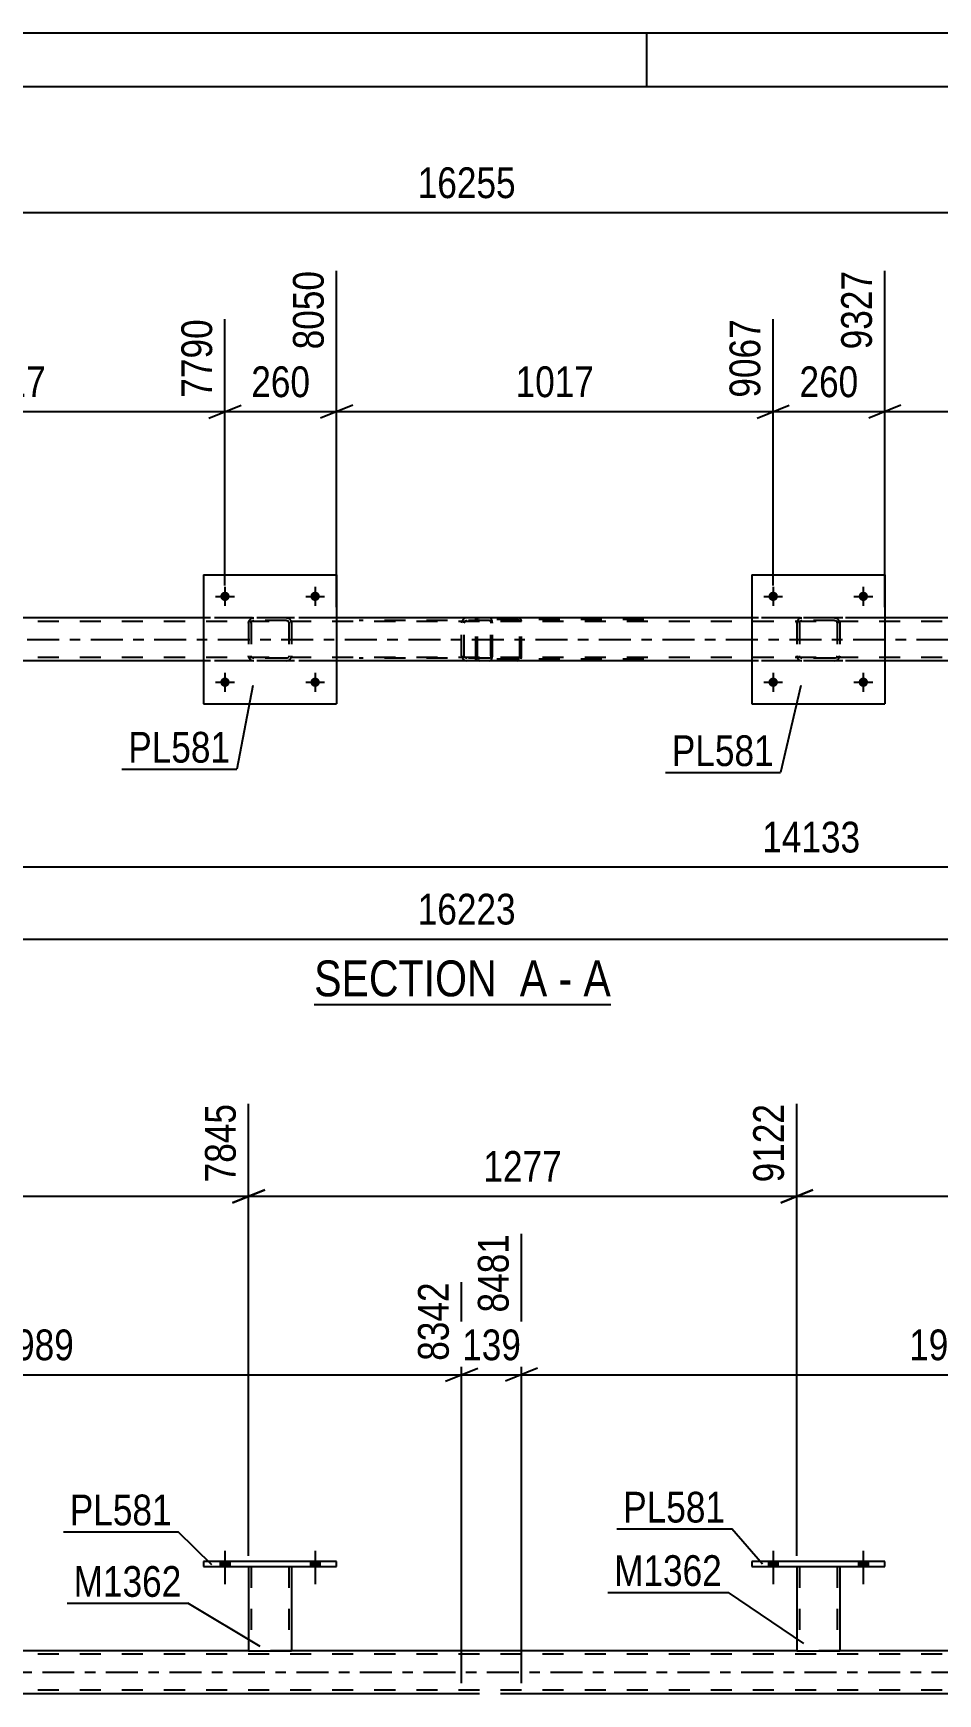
# Model space of a CAD drawing. Header units: millimetres. Extents: x 0 to 841, y 0 to 594.
# Drawn here: x 363.8 to 448.1, y 439.3 to 594 of the extents above; entities that cross this region are included whole.
import ezdxf

# ---------------------------------------------------------------- set-up
doc = ezdxf.new("R2010")
doc.units = ezdxf.units.MM
doc.linetypes.add('DXK_LINE_DOT2', pattern=[3.9198, 1.9599, -1.9599])
doc.linetypes.add('DXK_LINE_DOT3', pattern=[5.9187, 2.979, -0.9799, 0.9799, -0.9799])
doc.styles.add('Arial Narrow', font='ARIALN.TTF', dxfattribs={"height": 0.2})

# ---------------------------------------------------------------- blocks, each defined once
blk = doc.blocks.new('Unknown-815137511-1135 - 13993')
at = {"color": 5, "linetype": 'Continuous'}
for p, q in [((841, 594), (0, 594)), ((421, 589), (421, 594)), ((836, 589), (5, 589))]:
    blk.add_line(p, q, dxfattribs=at)
blk = doc.blocks.new('Unknown-815137511-11 - 2456')
at = {"color": 6, "linetype": 'Continuous'}
blk.add_line((390, 503.53), (417.65, 503.53), dxfattribs=at)
at = {"color": 0, "linetype": 'Continuous'}
for points in [[(408.11, 504.28), (408.11, 507.78), (390, 507.78), (390, 504.28)], [(411.72, 504.28), (411.72, 507.78), (409.16, 507.78), (409.16, 504.28)], [(414.04, 504.28), (414.04, 507.78), (412.77, 507.78), (412.77, 504.28)], [(417.65, 504.28), (417.65, 507.78), (415.09, 507.78), (415.09, 504.28)]]:
    blk.add_wipeout(points, dxfattribs=at)
at = {"color": 7, "linetype": 'Continuous', "style": 'Arial Narrow'}
for s, p in [('SECTION ', (390, 504.28)), ('A', (409.16, 504.28)), ('A', (415.09, 504.28)), ('-', (412.77, 504.28))]:
    blk.add_text(s, height=3.34, dxfattribs=at).set_placement(p)
blk = doc.blocks.new('Part-815137511-2526 - 2456')
at = {"color": 2, "linetype": 'Continuous'}
for p, q in [((379.69, 543.53), (379.69, 531.53)), ((379.69, 543.53), (392.09, 543.53)), ((392.09, 543.53), (392.09, 531.53)), ((379.69, 531.53), (392.09, 531.53))]:
    blk.add_line(p, q, dxfattribs=at)
blk = doc.blocks.new('Part-815137511-2527 - 2456')
at = {"color": 7, "linetype": 'DXK_LINE_DOT2'}
for p, q in [((383.89, 539.05), (383.92, 539.24)), ((383.92, 539.24), (383.89, 539.05)), ((383.89, 539.05), (383.89, 536.01)), ((384.13, 539.05), (384.14, 539.15)), ((384.13, 539.05), (384.13, 536.01)), ((384.14, 539.15), (384.2, 539.22)), ((384.18, 539.5), (384.37, 539.53)), ((384.37, 539.53), (384.18, 539.5)), ((384.2, 539.22), (384.27, 539.28)), ((384.27, 539.28), (384.37, 539.29)), ((387.41, 539.53), (384.37, 539.53)), ((387.41, 539.29), (384.37, 539.29)), ((387.41, 539.53), (387.59, 539.5)), ((387.59, 539.5), (387.41, 539.53)), ((387.41, 539.29), (387.5, 539.28)), ((387.5, 539.28), (387.58, 539.22)), ((387.58, 539.22), (387.63, 539.15)), ((387.63, 539.15), (387.65, 539.05)), ((387.65, 539.05), (387.65, 536.01)), ((387.85, 539.24), (387.89, 539.05)), ((387.89, 539.05), (387.85, 539.24)), ((387.89, 539.05), (387.89, 536.01)), ((383.92, 535.83), (383.89, 536.01)), ((383.89, 536.01), (383.92, 535.83)), ((384.14, 535.92), (384.13, 536.01)), ((384.2, 535.84), (384.14, 535.92)), ((384.37, 535.53), (384.18, 535.57)), ((384.18, 535.57), (384.37, 535.53)), ((384.27, 535.79), (384.2, 535.84)), ((384.37, 535.77), (384.27, 535.79)), ((387.41, 535.77), (384.37, 535.77)), ((387.41, 535.53), (384.37, 535.53)), ((387.5, 535.79), (387.41, 535.77)), ((387.59, 535.57), (387.41, 535.53)), ((387.41, 535.53), (387.59, 535.57)), ((387.58, 535.84), (387.5, 535.79)), ((387.63, 535.92), (387.58, 535.84)), ((387.65, 536.01), (387.63, 535.92)), ((387.89, 536.01), (387.85, 535.83)), ((387.85, 535.83), (387.89, 536.01))]:
    blk.add_line(p, q, dxfattribs=at)
at = {"color": 7, "linetype": 'DXK_LINE_DOT3'}
blk.add_line((385.89, 537.53), (385.89, 537.53), dxfattribs=at)
at = {"color": 7, "linetype": 'DXK_LINE_DOT2'}
for centre, start, end in [((384.37, 539.05), 112.5, 157.5), ((384.37, 539.05), 112.5, 157.5), ((387.41, 539.05), 22.5, 67.5), ((387.41, 539.05), 22.5, 67.5), ((384.37, 536.01), 202.5, 247.5), ((384.37, 536.01), 202.5, 247.5), ((387.41, 536.01), 292.5, 337.5), ((387.41, 536.01), 292.5, 337.5)]:
    blk.add_arc(centre, 0.48, start, end, dxfattribs=at)
blk = doc.blocks.new('Bolt-815137511-2468 - 2456')
at = {"linetype": 'Continuous'}
for points in [[(382.13, 541.54, -1), (381.25, 541.54, -1)], [(390.53, 541.54, -1), (389.65, 541.54, -1)]]:
    blk.add_hatch(color=1, dxfattribs=at).paths.add_polyline_path(points)
at = {"color": 1, "linetype": 'Continuous'}
for p, q in [((380.81, 541.54), (382.57, 541.54)), ((381.69, 542.42), (381.69, 540.66)), ((389.21, 541.54), (390.97, 541.54)), ((390.09, 542.42), (390.09, 540.66))]:
    blk.add_line(p, q, dxfattribs=at)
blk = doc.blocks.new('Bolt-815137511-2469 - 2456')
at = {"linetype": 'Continuous'}
for points in [[(382.13, 533.54, -1), (381.25, 533.54, -1)], [(390.53, 533.54, -1), (389.65, 533.54, -1)]]:
    blk.add_hatch(color=1, dxfattribs=at).paths.add_polyline_path(points)
at = {"color": 1, "linetype": 'Continuous'}
for p, q in [((381.69, 534.42), (381.69, 532.66)), ((390.09, 534.42), (390.09, 532.66)), ((380.81, 533.54), (382.57, 533.54)), ((389.21, 533.54), (390.97, 533.54))]:
    blk.add_line(p, q, dxfattribs=at)
blk = doc.blocks.new('Part-815137511-2602 - 2456')
at = {"color": 7, "linetype": 'DXK_LINE_DOT2'}
for p, q in [((718.99, 539.21), (114.68, 539.21)), ((715.87, 539.53), (175.36, 539.53)), ((392.09, 539.53), (379.69, 539.53)), ((443.17, 539.53), (430.77, 539.53)), ((718.99, 535.85), (114.68, 535.85)), ((715.87, 535.53), (175.36, 535.53)), ((392.09, 535.53), (379.69, 535.53)), ((443.17, 535.53), (430.77, 535.53))]:
    blk.add_line(p, q, dxfattribs=at)
at = {"color": 2, "linetype": 'Continuous'}
for p, q in [((379.69, 539.53), (341.01, 539.53)), ((430.77, 539.53), (392.09, 539.53)), ((481.85, 539.53), (443.17, 539.53)), ((379.69, 535.53), (341.01, 535.53)), ((430.77, 535.53), (392.09, 535.53)), ((481.85, 535.53), (443.17, 535.53))]:
    blk.add_line(p, q, dxfattribs=at)
at = {"color": 7, "linetype": 'DXK_LINE_DOT3'}
blk.add_line((114.68, 537.53), (718.99, 537.53), dxfattribs=at)
blk = doc.blocks.new('Bolt-815137511-2480 - 2456')
at = {"linetype": 'Continuous'}
for points in [[(433.21, 541.54, -1), (432.33, 541.54, -1)], [(441.61, 541.54, -1), (440.73, 541.54, -1)]]:
    blk.add_hatch(color=1, dxfattribs=at).paths.add_polyline_path(points)
at = {"color": 1, "linetype": 'Continuous'}
for p, q in [((431.89, 541.54), (433.65, 541.54)), ((432.77, 542.42), (432.77, 540.66)), ((440.29, 541.54), (442.05, 541.54)), ((441.17, 542.42), (441.17, 540.66))]:
    blk.add_line(p, q, dxfattribs=at)
blk = doc.blocks.new('Bolt-815137511-2481 - 2456')
at = {"linetype": 'Continuous'}
for points in [[(433.21, 533.54, -1), (432.33, 533.54, -1)], [(441.61, 533.54, -1), (440.73, 533.54, -1)]]:
    blk.add_hatch(color=1, dxfattribs=at).paths.add_polyline_path(points)
at = {"color": 1, "linetype": 'Continuous'}
for p, q in [((432.77, 534.42), (432.77, 532.66)), ((441.17, 534.42), (441.17, 532.66)), ((431.89, 533.54), (433.65, 533.54)), ((440.29, 533.54), (442.05, 533.54))]:
    blk.add_line(p, q, dxfattribs=at)
blk = doc.blocks.new('Part-815137511-2649 - 2456')
at = {"color": 7, "linetype": 'DXK_LINE_DOT2'}
for p, q in [((405.08, 539.34), (405.06, 539.21)), ((405.06, 535.85), (405.06, 539.21)), ((405.23, 539.21), (405.24, 539.28)), ((405.23, 535.85), (405.23, 539.21)), ((405.24, 539.28), (405.28, 539.33)), ((405.4, 539.53), (405.27, 539.51)), ((405.28, 539.33), (405.33, 539.36)), ((405.33, 539.36), (405.4, 539.37)), ((420.73, 539.53), (405.4, 539.53)), ((420.73, 539.37), (405.4, 539.37)), ((409.11, 539.51), (408.98, 539.53)), ((408.98, 539.37), (409.04, 539.36)), ((409.04, 539.36), (409.06, 539.35)), ((409.06, 539.35), (409.1, 539.33)), ((409.1, 539.33), (409.13, 539.28)), ((409.13, 539.28), (409.15, 539.21)), ((409.15, 535.85), (409.15, 539.21)), ((409.32, 539.21), (409.29, 539.34)), ((409.32, 535.85), (409.32, 539.21)), ((405.06, 535.85), (405.08, 535.73)), ((405.24, 535.79), (405.23, 535.85)), ((405.28, 535.74), (405.24, 535.79)), ((405.27, 535.56), (405.4, 535.53)), ((405.33, 535.71), (405.28, 535.74)), ((405.4, 535.69), (405.33, 535.71)), ((420.73, 535.69), (405.4, 535.69)), ((420.73, 535.53), (405.4, 535.53)), ((408.98, 535.69), (409.04, 535.71)), ((408.98, 535.53), (409.11, 535.56)), ((409.04, 535.71), (409.06, 535.72)), ((409.06, 535.72), (409.1, 535.74)), ((409.13, 535.79), (409.1, 535.74)), ((409.15, 535.85), (409.13, 535.79)), ((409.29, 535.73), (409.32, 535.85))]:
    blk.add_line(p, q, dxfattribs=at)
for centre, start, end in [((405.39, 539.2), 110.7583, 155.68), ((408.99, 539.2), 24.32, 69.2417), ((405.39, 535.87), 204.32, 249.2417)]:
    blk.add_arc(centre, 0.331, start, end, dxfattribs=at)
blk = doc.blocks.new('Part-815137511-2563 - 2456')
at = {"color": 2, "linetype": 'Continuous'}
for p, q in [((430.77, 543.53), (430.77, 531.53)), ((430.77, 543.53), (443.17, 543.53)), ((443.17, 543.53), (443.17, 531.53)), ((430.77, 531.53), (443.17, 531.53))]:
    blk.add_line(p, q, dxfattribs=at)
blk = doc.blocks.new('Part-815137511-2564 - 2456')
at = {"color": 7, "linetype": 'DXK_LINE_DOT2'}
for p, q in [((434.97, 539.05), (435, 539.24)), ((435, 539.24), (434.97, 539.05)), ((434.97, 539.05), (434.97, 536.01)), ((435.21, 539.05), (435.22, 539.15)), ((435.21, 539.05), (435.21, 536.01)), ((435.22, 539.15), (435.28, 539.22)), ((435.26, 539.5), (435.45, 539.53)), ((435.45, 539.53), (435.26, 539.5)), ((435.28, 539.22), (435.35, 539.28)), ((435.35, 539.28), (435.45, 539.29)), ((438.49, 539.53), (435.45, 539.53)), ((438.49, 539.29), (435.45, 539.29)), ((438.49, 539.53), (438.67, 539.5)), ((438.67, 539.5), (438.49, 539.53)), ((438.49, 539.29), (438.58, 539.28)), ((438.58, 539.28), (438.66, 539.22)), ((438.66, 539.22), (438.71, 539.15)), ((438.71, 539.15), (438.73, 539.05)), ((438.73, 539.05), (438.73, 536.01)), ((438.93, 539.24), (438.97, 539.05)), ((438.97, 539.05), (438.93, 539.24)), ((438.97, 539.05), (438.97, 536.01)), ((435, 535.83), (434.97, 536.01)), ((434.97, 536.01), (435, 535.83)), ((435.22, 535.92), (435.21, 536.01)), ((435.28, 535.84), (435.22, 535.92)), ((435.45, 535.53), (435.26, 535.57)), ((435.26, 535.57), (435.45, 535.53)), ((435.35, 535.79), (435.28, 535.84)), ((435.45, 535.77), (435.35, 535.79)), ((438.49, 535.77), (435.45, 535.77)), ((438.49, 535.53), (435.45, 535.53)), ((438.58, 535.79), (438.49, 535.77)), ((438.67, 535.57), (438.49, 535.53)), ((438.49, 535.53), (438.67, 535.57)), ((438.66, 535.84), (438.58, 535.79)), ((438.71, 535.92), (438.66, 535.84)), ((438.73, 536.01), (438.71, 535.92)), ((438.97, 536.01), (438.93, 535.83)), ((438.93, 535.83), (438.97, 536.01))]:
    blk.add_line(p, q, dxfattribs=at)
at = {"color": 7, "linetype": 'DXK_LINE_DOT3'}
blk.add_line((436.97, 537.53), (436.97, 537.53), dxfattribs=at)
at = {"color": 7, "linetype": 'DXK_LINE_DOT2'}
for centre, start, end in [((435.45, 539.05), 112.5, 157.5), ((435.45, 539.05), 112.5, 157.5), ((438.49, 539.05), 22.5, 67.5), ((438.49, 539.05), 22.5, 67.5), ((435.45, 536.01), 202.5, 247.5), ((435.45, 536.01), 202.5, 247.5), ((438.49, 536.01), 292.5, 337.5), ((438.49, 536.01), 292.5, 337.5)]:
    blk.add_arc(centre, 0.48, start, end, dxfattribs=at)
blk = doc.blocks.new('Part-815137511-2661 - 2456')
at = {"color": 7, "linetype": 'DXK_LINE_DOT2'}
for p, q in [((406.34, 539.53), (394.18, 539.53)), ((406.34, 539.29), (394.18, 539.29)), ((403.77, 539.19), (403.74, 539.05)), ((403.74, 536.01), (403.74, 539.05)), ((403.78, 539.24), (403.77, 539.19)), ((403.99, 539.05), (404.01, 539.15)), ((403.99, 536.01), (403.99, 539.05)), ((404.01, 539.15), (404.07, 539.22)), ((404.24, 539.53), (404.05, 539.5)), ((404.07, 539.22), (404.15, 539.28)), ((404.15, 539.28), (404.24, 539.29)), ((405.06, 539.29), (405.06, 539.53)), ((406.44, 539.5), (406.34, 539.53)), ((406.34, 539.29), (406.39, 539.28)), ((406.39, 539.28), (406.43, 539.22)), ((406.43, 539.22), (406.46, 539.15)), ((406.53, 539.39), (406.44, 539.5)), ((406.46, 539.15), (406.47, 539.05)), ((406.47, 536.01), (406.47, 539.05)), ((406.59, 539.24), (406.53, 539.39)), ((406.61, 539.05), (406.59, 539.24)), ((406.61, 536.01), (406.61, 539.05)), ((406.34, 535.77), (394.18, 535.77)), ((406.34, 535.53), (394.18, 535.53)), ((403.74, 536.01), (403.76, 535.93)), ((403.76, 535.93), (403.78, 535.83)), ((404.01, 535.92), (403.99, 536.01)), ((404.07, 535.84), (404.01, 535.92)), ((404.05, 535.57), (404.24, 535.53)), ((404.15, 535.79), (404.07, 535.84)), ((404.24, 535.77), (404.15, 535.79)), ((405.06, 535.53), (405.06, 535.77)), ((406.39, 535.79), (406.34, 535.77)), ((406.34, 535.53), (406.44, 535.57)), ((406.43, 535.84), (406.39, 535.79)), ((406.46, 535.92), (406.43, 535.84)), ((406.44, 535.57), (406.53, 535.67)), ((406.47, 536.01), (406.46, 535.92)), ((406.53, 535.67), (406.59, 535.83)), ((406.59, 535.83), (406.61, 536.01))]:
    blk.add_line(p, q, dxfattribs=at)
for centre, start, end in [((404.23, 539.04), 111.1941, 156.1506), ((404.23, 536.03), 203.8494, 248.8059)]:
    blk.add_arc(centre, 0.492, start, end, dxfattribs=at)
blk = doc.blocks.new('Bolt-815137511-3468 - 3456')
at = {"linetype": 'Continuous'}
for points in [[(381.25, 451.15), (382.13, 451.15), (382.13, 451.63), (381.25, 451.63)], [(389.65, 451.15), (390.53, 451.15), (390.53, 451.63), (389.65, 451.63)]]:
    blk.add_hatch(color=1, dxfattribs=at).paths.add_polyline_path(points)
at = {"color": 1, "linetype": 'Continuous'}
for p, q in [((381.69, 452.63), (381.69, 449.51)), ((390.09, 452.63), (390.09, 449.51)), ((381.25, 451.63), (381.25, 451.15)), ((382.13, 451.63), (382.13, 451.15)), ((389.65, 451.63), (389.65, 451.15)), ((390.53, 451.63), (390.53, 451.15))]:
    blk.add_line(p, q, dxfattribs=at)
blk = doc.blocks.new('Bolt-815137511-3469 - 3456')
at = {"linetype": 'Continuous'}
for points in [[(381.25, 451.15), (382.13, 451.15), (382.13, 451.63), (381.25, 451.63)], [(389.65, 451.15), (390.53, 451.15), (390.53, 451.63), (389.65, 451.63)]]:
    blk.add_hatch(color=1, dxfattribs=at).paths.add_polyline_path(points)
at = {"color": 1, "linetype": 'Continuous'}
for p, q in [((381.69, 452.63), (381.69, 449.51)), ((390.09, 452.63), (390.09, 449.51)), ((381.25, 451.63), (381.25, 451.15)), ((382.13, 451.63), (382.13, 451.15)), ((389.65, 451.63), (389.65, 451.15)), ((390.53, 451.63), (390.53, 451.15))]:
    blk.add_line(p, q, dxfattribs=at)
blk = doc.blocks.new('Bolt-815137511-3480 - 3456')
at = {"linetype": 'Continuous'}
for points in [[(432.33, 451.15), (433.21, 451.15), (433.21, 451.63), (432.33, 451.63)], [(440.73, 451.15), (441.61, 451.15), (441.61, 451.63), (440.73, 451.63)]]:
    blk.add_hatch(color=1, dxfattribs=at).paths.add_polyline_path(points)
at = {"color": 1, "linetype": 'Continuous'}
for p, q in [((432.77, 452.63), (432.77, 449.51)), ((441.17, 452.63), (441.17, 449.51)), ((432.33, 451.63), (432.33, 451.15)), ((433.21, 451.63), (433.21, 451.15)), ((440.73, 451.63), (440.73, 451.15)), ((441.61, 451.63), (441.61, 451.15))]:
    blk.add_line(p, q, dxfattribs=at)
blk = doc.blocks.new('Bolt-815137511-3481 - 3456')
at = {"linetype": 'Continuous'}
for points in [[(432.33, 451.15), (433.21, 451.15), (433.21, 451.63), (432.33, 451.63)], [(440.73, 451.15), (441.61, 451.15), (441.61, 451.63), (440.73, 451.63)]]:
    blk.add_hatch(color=1, dxfattribs=at).paths.add_polyline_path(points)
at = {"color": 1, "linetype": 'Continuous'}
for p, q in [((432.77, 452.63), (432.77, 449.51)), ((441.17, 452.63), (441.17, 449.51)), ((432.33, 451.63), (432.33, 451.15)), ((433.21, 451.63), (433.21, 451.15)), ((440.73, 451.63), (440.73, 451.15)), ((441.61, 451.63), (441.61, 451.15))]:
    blk.add_line(p, q, dxfattribs=at)
blk = doc.blocks.new('Part-815137511-3546 - 3456')
at = {"color": 2, "linetype": 'Continuous'}
for p, q in [((379.69, 451.63), (379.69, 451.15)), ((392.09, 451.63), (379.69, 451.63)), ((379.69, 451.15), (392.09, 451.15)), ((392.09, 451.15), (392.09, 451.63))]:
    blk.add_line(p, q, dxfattribs=at)
blk = doc.blocks.new('Part-815137511-3551 - 3456')
at = {"color": 2, "linetype": 'Continuous'}
for p, q in [((383.89, 451.15), (383.89, 443.31)), ((387.89, 451.15), (387.89, 443.31)), ((383.89, 443.31), (387.89, 443.31))]:
    blk.add_line(p, q, dxfattribs=at)
at = {"color": 7, "linetype": 'DXK_LINE_DOT2'}
for p, q in [((383.89, 451.15), (387.89, 451.15)), ((383.89, 451.15), (383.89, 451.15)), ((383.89, 451.15), (383.89, 451.15)), ((384.13, 451.15), (384.13, 443.31)), ((387.65, 451.15), (387.65, 443.31)), ((387.89, 451.15), (387.89, 451.15)), ((387.89, 451.15), (387.89, 451.15)), ((387.59, 443.31), (387.63, 443.31)), ((387.59, 443.31), (387.63, 443.31)), ((387.63, 443.31), (387.65, 443.31)), ((387.63, 443.31), (387.65, 443.31))]:
    blk.add_line(p, q, dxfattribs=at)
blk = doc.blocks.new('Part-815137511-3621 - 3456')
at = {"color": 2, "linetype": 'Continuous'}
for p, q in [((430.77, 451.63), (430.77, 451.15)), ((443.17, 451.63), (430.77, 451.63)), ((430.77, 451.15), (443.17, 451.15)), ((443.17, 451.15), (443.17, 451.63))]:
    blk.add_line(p, q, dxfattribs=at)
blk = doc.blocks.new('Part-815137511-3626 - 3456')
at = {"color": 2, "linetype": 'Continuous'}
for p, q in [((434.97, 451.15), (434.97, 443.31)), ((438.97, 451.15), (438.97, 443.31)), ((434.97, 443.31), (438.97, 443.31))]:
    blk.add_line(p, q, dxfattribs=at)
at = {"color": 7, "linetype": 'DXK_LINE_DOT2'}
for p, q in [((434.97, 451.15), (438.97, 451.15)), ((434.97, 451.15), (434.97, 451.15)), ((434.97, 451.15), (434.97, 451.15)), ((435.21, 451.15), (435.21, 443.31)), ((438.73, 451.15), (438.73, 443.31)), ((438.97, 451.15), (438.97, 451.15)), ((438.97, 451.15), (438.97, 451.15)), ((438.67, 443.31), (438.71, 443.31)), ((438.67, 443.31), (438.71, 443.31)), ((438.71, 443.31), (438.73, 443.31)), ((438.71, 443.31), (438.73, 443.31))]:
    blk.add_line(p, q, dxfattribs=at)
blk = doc.blocks.new('Part-815137511-3756 - 3456')
at = {"color": 7, "linetype": 'DXK_LINE_DOT2'}
for p, q in [((718.99, 442.99), (104.25, 442.99)), ((387.89, 443.31), (383.89, 443.31)), ((438.97, 443.31), (434.97, 443.31)), ((718.99, 439.63), (104.25, 439.63)), ((409.32, 439.31), (403.74, 439.31))]:
    blk.add_line(p, q, dxfattribs=at)
at = {"color": 2, "linetype": 'Continuous'}
for p, q in [((383.89, 443.31), (336.81, 443.31)), ((434.97, 443.31), (387.89, 443.31)), ((486.05, 443.31), (438.97, 443.31)), ((403.74, 439.31), (324.18, 439.31)), ((488.88, 439.31), (409.32, 439.31))]:
    blk.add_line(p, q, dxfattribs=at)
at = {"color": 7, "linetype": 'DXK_LINE_DOT3'}
blk.add_line((104.25, 441.31), (718.99, 441.31), dxfattribs=at)
blk = doc.blocks.new('StraightDimension-815137511-2776 - 2456')
at = {"color": 7, "linetype": 'Continuous'}
blk.add_line((89.45, 509.62), (718.99, 509.62), dxfattribs=at)
at = {"color": 0}
blk.add_wipeout([(409.39, 510.37), (409.39, 514.57), (399.05, 514.57), (399.05, 510.37)], dxfattribs=at)
at = {"color": 3, "style": 'Arial Narrow'}
blk.add_text('16223', height=2.863, dxfattribs=at).set_placement((399.65, 510.97))
blk = doc.blocks.new('StraightDimension-815137511-10491 - 2456')
at = {"color": 7, "linetype": 'Continuous'}
for p, q in [((443.17, 540.53), (443.17, 571.86)), ((432.77, 542.54), (432.77, 567.36)), ((431.27, 558.15), (434.27, 559.35)), ((432.77, 558.75), (443.17, 558.75)), ((444.67, 559.35), (441.67, 558.15))]:
    blk.add_line(p, q, dxfattribs=at)
at = {"color": 0}
blk.add_wipeout([(441.31, 559.5), (441.31, 563.7), (434.62, 563.7), (434.62, 559.5)], dxfattribs=at)
at = {"color": 3, "style": 'Arial Narrow'}
blk.add_text('260', height=2.863, dxfattribs=at).set_placement((435.22, 560.1))
at = {"color": 0, "linetype": 'Continuous'}
blk.add_wipeout([(442.57, 572.46), (438.37, 572.46), (438.37, 563.95), (442.57, 563.95)], dxfattribs=at)
at = {"color": 3, "linetype": 'Continuous', "style": 'Arial Narrow'}
blk.add_text('9327', height=2.863, rotation=90.0002, dxfattribs=at).set_placement((441.97, 564.55))
blk = doc.blocks.new('StraightDimension-815137511-2935 - 2456')
at = {"color": 7, "linetype": 'Continuous'}
blk.add_line((88.81, 577.29), (719.63, 577.29), dxfattribs=at)
at = {"color": 0}
blk.add_wipeout([(409.39, 578.04), (409.39, 582.24), (399.05, 582.24), (399.05, 578.04)], dxfattribs=at)
at = {"color": 3, "style": 'Arial Narrow'}
blk.add_text('16255', height=2.863, dxfattribs=at).set_placement((399.65, 578.64))
blk = doc.blocks.new('StraightDimension-815137511-2958 - 2456')
at = {"color": 7, "linetype": 'Continuous'}
blk.add_line((153.65, 516.33), (718.99, 516.33), dxfattribs=at)
at = {"color": 0}
blk.add_wipeout([(441.49, 517.08), (441.49, 521.28), (431.15, 521.28), (431.15, 517.08)], dxfattribs=at)
at = {"color": 3, "style": 'Arial Narrow'}
blk.add_text('14133', height=2.863, dxfattribs=at).set_placement((431.75, 517.68))
blk = doc.blocks.new('StraightDimension-815137511-10490 - 2456')
at = {"color": 7, "linetype": 'Continuous'}
for p, q in [((443.17, 540.53), (443.17, 571.86)), ((483.85, 542.54), (483.85, 569.19)), ((444.67, 559.35), (441.67, 558.15)), ((443.17, 558.75), (483.85, 558.75)), ((482.35, 558.15), (485.35, 559.35))]:
    blk.add_line(p, q, dxfattribs=at)
at = {"color": 0, "linetype": 'Continuous'}
blk.add_wipeout([(483.25, 569.79), (479.05, 569.79), (479.05, 559.45), (483.25, 559.45)], dxfattribs=at)
at = {"color": 0}
blk.add_wipeout([(467.76, 559.5), (467.76, 563.7), (459.25, 563.7), (459.25, 559.5)], dxfattribs=at)
at = {"color": 3, "linetype": 'Continuous', "style": 'Arial Narrow'}
blk.add_text('10344', height=2.863, rotation=90.0002, dxfattribs=at).set_placement((482.65, 560.05))
at = {"color": 3, "style": 'Arial Narrow'}
blk.add_text('1017', height=2.863, dxfattribs=at).set_placement((459.85, 560.1))
blk = doc.blocks.new('StraightDimension-815137511-10492 - 2456')
at = {"color": 7, "linetype": 'Continuous'}
for p, q in [((392.09, 540.53), (392.09, 571.86)), ((432.77, 542.54), (432.77, 567.36)), ((393.59, 559.35), (390.59, 558.15)), ((392.09, 558.75), (432.77, 558.75)), ((431.27, 558.15), (434.27, 559.35))]:
    blk.add_line(p, q, dxfattribs=at)
at = {"color": 0, "linetype": 'Continuous'}
blk.add_wipeout([(432.17, 567.96), (427.97, 567.96), (427.97, 559.45), (432.17, 559.45)], dxfattribs=at)
at = {"color": 0}
blk.add_wipeout([(416.68, 559.5), (416.68, 563.7), (408.17, 563.7), (408.17, 559.5)], dxfattribs=at)
at = {"color": 3, "linetype": 'Continuous', "style": 'Arial Narrow'}
blk.add_text('9067', height=2.863, rotation=90.0002, dxfattribs=at).set_placement((431.57, 560.05))
at = {"color": 3, "style": 'Arial Narrow'}
blk.add_text('1017', height=2.863, dxfattribs=at).set_placement((408.77, 560.1))
blk = doc.blocks.new('StraightDimension-815137511-10493 - 2456')
at = {"color": 7, "linetype": 'Continuous'}
for p, q in [((392.09, 540.53), (392.09, 571.86)), ((381.69, 542.54), (381.69, 567.36)), ((380.19, 558.15), (383.19, 559.35)), ((381.69, 558.75), (392.09, 558.75)), ((393.59, 559.35), (390.59, 558.15))]:
    blk.add_line(p, q, dxfattribs=at)
at = {"color": 0}
blk.add_wipeout([(390.23, 559.5), (390.23, 563.7), (383.54, 563.7), (383.54, 559.5)], dxfattribs=at)
at = {"color": 3, "style": 'Arial Narrow'}
blk.add_text('260', height=2.863, dxfattribs=at).set_placement((384.14, 560.1))
at = {"color": 0, "linetype": 'Continuous'}
blk.add_wipeout([(391.49, 572.46), (387.29, 572.46), (387.29, 563.95), (391.49, 563.95)], dxfattribs=at)
at = {"color": 3, "linetype": 'Continuous', "style": 'Arial Narrow'}
blk.add_text('8050', height=2.863, rotation=90.0002, dxfattribs=at).set_placement((390.89, 564.55))
blk = doc.blocks.new('StraightDimension-815137511-10494 - 2456')
at = {"color": 7, "linetype": 'Continuous'}
for p, q in [((341.01, 540.53), (341.01, 571.86)), ((381.69, 542.54), (381.69, 567.36)), ((342.51, 559.35), (339.51, 558.15)), ((341.01, 558.75), (381.69, 558.75)), ((380.19, 558.15), (383.19, 559.35))]:
    blk.add_line(p, q, dxfattribs=at)
at = {"color": 0, "linetype": 'Continuous'}
blk.add_wipeout([(381.09, 567.96), (376.89, 567.96), (376.89, 559.45), (381.09, 559.45)], dxfattribs=at)
at = {"color": 0}
blk.add_wipeout([(365.6, 559.5), (365.6, 563.7), (357.09, 563.7), (357.09, 559.5)], dxfattribs=at)
at = {"color": 3, "linetype": 'Continuous', "style": 'Arial Narrow'}
blk.add_text('7790', height=2.863, rotation=90.0002, dxfattribs=at).set_placement((380.49, 560.05))
at = {"color": 3, "style": 'Arial Narrow'}
blk.add_text('1017', height=2.863, dxfattribs=at).set_placement((357.69, 560.1))
blk = doc.blocks.new('StraightDimension-815137511-4420 - 3456')
at = {"color": 7, "linetype": 'Continuous'}
for p, q in [((324.18, 440.31), (324.18, 482.14)), ((403.74, 440.31), (403.74, 477.64)), ((325.68, 469.63), (322.68, 468.43)), ((324.18, 469.03), (403.74, 469.03)), ((402.24, 468.43), (405.24, 469.63))]:
    blk.add_line(p, q, dxfattribs=at)
at = {"color": 0, "linetype": 'Continuous'}
blk.add_wipeout([(403.14, 478.24), (398.94, 478.24), (398.94, 469.73), (403.14, 469.73)], dxfattribs=at)
at = {"color": 0}
blk.add_wipeout([(368.22, 469.78), (368.22, 473.98), (359.71, 473.98), (359.71, 469.78)], dxfattribs=at)
at = {"color": 3, "linetype": 'Continuous', "style": 'Arial Narrow'}
blk.add_text('8342', height=2.863, rotation=90.0002, dxfattribs=at).set_placement((402.54, 470.33))
at = {"color": 3, "style": 'Arial Narrow'}
blk.add_text('1989', height=2.863, dxfattribs=at).set_placement((360.31, 470.38))
blk = doc.blocks.new('StraightDimension-815137511-4372 - 3456')
at = {"color": 7, "linetype": 'Continuous'}
for p, q in [((409.32, 440.31), (409.32, 482.14)), ((488.88, 440.31), (488.88, 479.47)), ((410.82, 469.63), (407.82, 468.43)), ((409.32, 469.03), (488.88, 469.03)), ((487.38, 468.43), (490.38, 469.63))]:
    blk.add_line(p, q, dxfattribs=at)
at = {"color": 0, "linetype": 'Continuous'}
blk.add_wipeout([(488.28, 480.07), (484.08, 480.07), (484.08, 469.73), (488.28, 469.73)], dxfattribs=at)
at = {"color": 0}
blk.add_wipeout([(453.35, 469.78), (453.35, 473.98), (444.84, 473.98), (444.84, 469.78)], dxfattribs=at)
at = {"color": 3, "linetype": 'Continuous', "style": 'Arial Narrow'}
blk.add_text('10470', height=2.863, rotation=90.0002, dxfattribs=at).set_placement((487.68, 470.33))
at = {"color": 3, "style": 'Arial Narrow'}
blk.add_text('1989', height=2.863, dxfattribs=at).set_placement((445.44, 470.38))
blk = doc.blocks.new('StraightDimension-815137511-4396 - 3456')
at = {"color": 7, "linetype": 'Continuous'}
for p, q in [((409.32, 440.31), (409.32, 482.14)), ((403.74, 440.31), (403.74, 477.64)), ((402.24, 468.43), (405.24, 469.63)), ((403.74, 469.03), (409.32, 469.03)), ((410.82, 469.63), (407.82, 468.43))]:
    blk.add_line(p, q, dxfattribs=at)
at = {"color": 0}
blk.add_wipeout([(409.87, 469.78), (409.87, 473.98), (403.19, 473.98), (403.19, 469.78)], dxfattribs=at)
at = {"color": 3, "style": 'Arial Narrow'}
blk.add_text('139', height=2.863, dxfattribs=at).set_placement((403.79, 470.38))
at = {"color": 0, "linetype": 'Continuous'}
blk.add_wipeout([(408.72, 482.74), (404.52, 482.74), (404.52, 474.23), (408.72, 474.23)], dxfattribs=at)
at = {"color": 3, "linetype": 'Continuous', "style": 'Arial Narrow'}
blk.add_text('8481', height=2.863, rotation=90.0002, dxfattribs=at).set_placement((408.12, 474.83))
blk = doc.blocks.new('StraightDimension-815137511-11082 - 3456')
at = {"color": 7, "linetype": 'Continuous'}
for p, q in [((486.05, 452.15), (486.05, 496.09)), ((434.97, 452.15), (434.97, 494.26)), ((436.47, 486.25), (433.47, 485.05)), ((484.55, 485.05), (487.55, 486.25)), ((434.97, 485.65), (486.05, 485.65))]:
    blk.add_line(p, q, dxfattribs=at)
at = {"color": 0, "linetype": 'Continuous'}
blk.add_wipeout([(485.45, 496.69), (481.25, 496.69), (481.25, 486.35), (485.45, 486.35)], dxfattribs=at)
at = {"color": 0}
blk.add_wipeout([(464.76, 486.4), (464.76, 490.6), (456.25, 490.6), (456.25, 486.4)], dxfattribs=at)
at = {"color": 3, "linetype": 'Continuous', "style": 'Arial Narrow'}
blk.add_text('10399', height=2.863, rotation=90.0002, dxfattribs=at).set_placement((484.85, 486.95))
at = {"color": 3, "style": 'Arial Narrow'}
blk.add_text('1277', height=2.863, dxfattribs=at).set_placement((456.85, 487))
blk = doc.blocks.new('StraightDimension-815137511-11083 - 3456')
at = {"color": 7, "linetype": 'Continuous'}
for p, q in [((383.89, 452.15), (383.89, 494.26)), ((434.97, 452.15), (434.97, 494.26)), ((385.39, 486.25), (382.39, 485.05)), ((433.47, 485.05), (436.47, 486.25)), ((383.89, 485.65), (434.97, 485.65))]:
    blk.add_line(p, q, dxfattribs=at)
at = {"color": 0, "linetype": 'Continuous'}
blk.add_wipeout([(434.37, 494.86), (430.17, 494.86), (430.17, 486.35), (434.37, 486.35)], dxfattribs=at)
at = {"color": 0}
blk.add_wipeout([(413.68, 486.4), (413.68, 490.6), (405.17, 490.6), (405.17, 486.4)], dxfattribs=at)
at = {"color": 3, "linetype": 'Continuous', "style": 'Arial Narrow'}
blk.add_text('9122', height=2.863, rotation=90.0002, dxfattribs=at).set_placement((433.77, 486.95))
at = {"color": 3, "style": 'Arial Narrow'}
blk.add_text('1277', height=2.863, dxfattribs=at).set_placement((405.77, 487))
blk = doc.blocks.new('StraightDimension-815137511-11084 - 3456')
at = {"color": 7, "linetype": 'Continuous'}
for p, q in [((332.81, 452.15), (332.81, 494.26)), ((383.89, 452.15), (383.89, 494.26)), ((334.31, 486.25), (331.31, 485.05)), ((382.39, 485.05), (385.39, 486.25)), ((332.81, 485.65), (383.89, 485.65))]:
    blk.add_line(p, q, dxfattribs=at)
at = {"color": 0, "linetype": 'Continuous'}
blk.add_wipeout([(383.29, 494.86), (379.09, 494.86), (379.09, 486.35), (383.29, 486.35)], dxfattribs=at)
at = {"color": 0}
blk.add_wipeout([(362.6, 486.4), (362.6, 490.6), (354.09, 490.6), (354.09, 486.4)], dxfattribs=at)
at = {"color": 3, "linetype": 'Continuous', "style": 'Arial Narrow'}
blk.add_text('7845', height=2.863, rotation=90.0002, dxfattribs=at).set_placement((382.69, 486.95))
at = {"color": 3, "style": 'Arial Narrow'}
blk.add_text('1277', height=2.863, dxfattribs=at).set_placement((354.69, 487))
blk = doc.blocks.new('Mark-815137511-2522 - 2456')
at = {"color": 0}
blk.add_wipeout([(382.18, 526.05), (382.18, 529.05), (372.68, 529.05), (372.68, 526.05)], dxfattribs=at)
blk.add_wipeout([(382.18, 526.05), (382.18, 529.05), (372.68, 529.05), (372.68, 526.05)], dxfattribs=at)
at = {"color": 30, "linetype": 'Continuous'}
for p in [(384.28, 533.25), (372.08, 525.45)]:
    blk.add_line(p, (382.78, 525.45), dxfattribs=at)
at = {"color": 3, "style": 'Arial Narrow'}
blk.add_text('PL581', height=2.863, dxfattribs=at).set_placement((372.68, 526.05))
blk = doc.blocks.new('Mark-815137511-2559 - 2456')
at = {"color": 0}
blk.add_wipeout([(432.84, 525.73), (432.84, 528.73), (423.33, 528.73), (423.33, 525.73)], dxfattribs=at)
blk.add_wipeout([(432.84, 525.73), (432.84, 528.73), (423.33, 528.73), (423.33, 525.73)], dxfattribs=at)
at = {"color": 30, "linetype": 'Continuous'}
for p in [(435.36, 533.25), (422.73, 525.13)]:
    blk.add_line(p, (433.44, 525.13), dxfattribs=at)
at = {"color": 3, "style": 'Arial Narrow'}
blk.add_text('PL581', height=2.863, dxfattribs=at).set_placement((423.33, 525.73))
blk = doc.blocks.new('Mark-815137511-3542 - 3456')
at = {"color": 0}
blk.add_wipeout([(376.74, 455), (376.74, 458), (367.23, 458), (367.23, 455)], dxfattribs=at)
blk.add_wipeout([(376.74, 455), (376.74, 458), (367.23, 458), (367.23, 455)], dxfattribs=at)
at = {"color": 30, "linetype": 'Continuous'}
for p in [(366.63, 454.4), (380.46, 451.33)]:
    blk.add_line(p, (377.34, 454.4), dxfattribs=at)
at = {"color": 3, "style": 'Arial Narrow'}
blk.add_text('PL581', height=2.863, dxfattribs=at).set_placement((367.23, 455))
blk = doc.blocks.new('Mark-815137511-3547 - 3456')
at = {"color": 0}
blk.add_wipeout([(377.64, 448.34), (377.64, 451.34), (367.59, 451.34), (367.59, 448.34)], dxfattribs=at)
blk.add_wipeout([(377.64, 448.34), (377.64, 451.34), (367.59, 451.34), (367.59, 448.34)], dxfattribs=at)
at = {"color": 30, "linetype": 'Continuous'}
for p in [(366.99, 447.74), (384.96, 443.72)]:
    blk.add_line(p, (378.24, 447.74), dxfattribs=at)
at = {"color": 3, "style": 'Arial Narrow'}
blk.add_text('M1362', height=2.863, dxfattribs=at).set_placement((367.59, 448.34))
blk = doc.blocks.new('Mark-815137511-3617 - 3456')
at = {"color": 0}
blk.add_wipeout([(428.31, 455.26), (428.31, 458.26), (418.8, 458.26), (418.8, 455.26)], dxfattribs=at)
blk.add_wipeout([(428.31, 455.26), (428.31, 458.26), (418.8, 458.26), (418.8, 455.26)], dxfattribs=at)
at = {"color": 30, "linetype": 'Continuous'}
for p in [(418.2, 454.66), (431.79, 451.37)]:
    blk.add_line(p, (428.91, 454.66), dxfattribs=at)
at = {"color": 3, "style": 'Arial Narrow'}
blk.add_text('PL581', height=2.863, dxfattribs=at).set_placement((418.8, 455.26))
blk = doc.blocks.new('Mark-815137511-3622 - 3456')
at = {"color": 0}
blk.add_wipeout([(428, 449.35), (428, 452.35), (417.95, 452.35), (417.95, 449.35)], dxfattribs=at)
blk.add_wipeout([(428, 449.35), (428, 452.35), (417.95, 452.35), (417.95, 449.35)], dxfattribs=at)
at = {"color": 30, "linetype": 'Continuous'}
for p in [(417.35, 448.75), (435.62, 444)]:
    blk.add_line(p, (428.6, 448.75), dxfattribs=at)
at = {"color": 3, "style": 'Arial Narrow'}
blk.add_text('M1362', height=2.863, dxfattribs=at).set_placement((417.95, 449.35))

msp = doc.modelspace()

# ---------------------------------------------------------------- block references
for name in ['Unknown-815137511-1135 - 13993', 'Part-815137511-2526 - 2456', 'Part-815137511-2563 - 2456', 'Part-815137511-2602 - 2456', 'Bolt-815137511-2468 - 2456', 'Bolt-815137511-2480 - 2456', 'Part-815137511-2527 - 2456', 'Part-815137511-2661 - 2456', 'Part-815137511-2649 - 2456', 'Part-815137511-2564 - 2456', 'Bolt-815137511-2469 - 2456', 'Bolt-815137511-2481 - 2456', 'Bolt-815137511-3468 - 3456', 'Bolt-815137511-3469 - 3456', 'Bolt-815137511-3480 - 3456', 'Bolt-815137511-3481 - 3456', 'Part-815137511-3546 - 3456', 'Part-815137511-3551 - 3456', 'Part-815137511-3621 - 3456', 'Part-815137511-3626 - 3456', 'Part-815137511-3756 - 3456']:
    msp.add_blockref(name, (0, 0))

# ---------------------------------------------------------------- next in the draw order: block references
for name in ['StraightDimension-815137511-10491 - 2456', 'Unknown-815137511-11 - 2456', 'StraightDimension-815137511-4420 - 3456', 'StraightDimension-815137511-4372 - 3456']:
    msp.add_blockref(name, (0, 0))

# ---------------------------------------------------------------- next in the draw order: block references
for name in ['StraightDimension-815137511-2935 - 2456', 'StraightDimension-815137511-2776 - 2456', 'StraightDimension-815137511-11082 - 3456', 'StraightDimension-815137511-4396 - 3456']:
    msp.add_blockref(name, (0, 0))

# ---------------------------------------------------------------- next in the draw order: block references
for name in ['StraightDimension-815137511-10492 - 2456', 'StraightDimension-815137511-10490 - 2456', 'StraightDimension-815137511-2958 - 2456', 'StraightDimension-815137511-11083 - 3456']:
    msp.add_blockref(name, (0, 0))

# ---------------------------------------------------------------- next in the draw order: block references
for name in ['StraightDimension-815137511-10493 - 2456', 'Mark-815137511-2522 - 2456', 'Mark-815137511-2559 - 2456', 'StraightDimension-815137511-11084 - 3456', 'Mark-815137511-3617 - 3456']:
    msp.add_blockref(name, (0, 0))

# ---------------------------------------------------------------- next in the draw order: block references
for name in ['StraightDimension-815137511-10494 - 2456', 'Mark-815137511-3542 - 3456', 'Mark-815137511-3622 - 3456']:
    msp.add_blockref(name, (0, 0))

# ---------------------------------------------------------------- next in the draw order: block references
msp.add_blockref('Mark-815137511-3547 - 3456', (0, 0))

doc.saveas('drawing.dxf')
